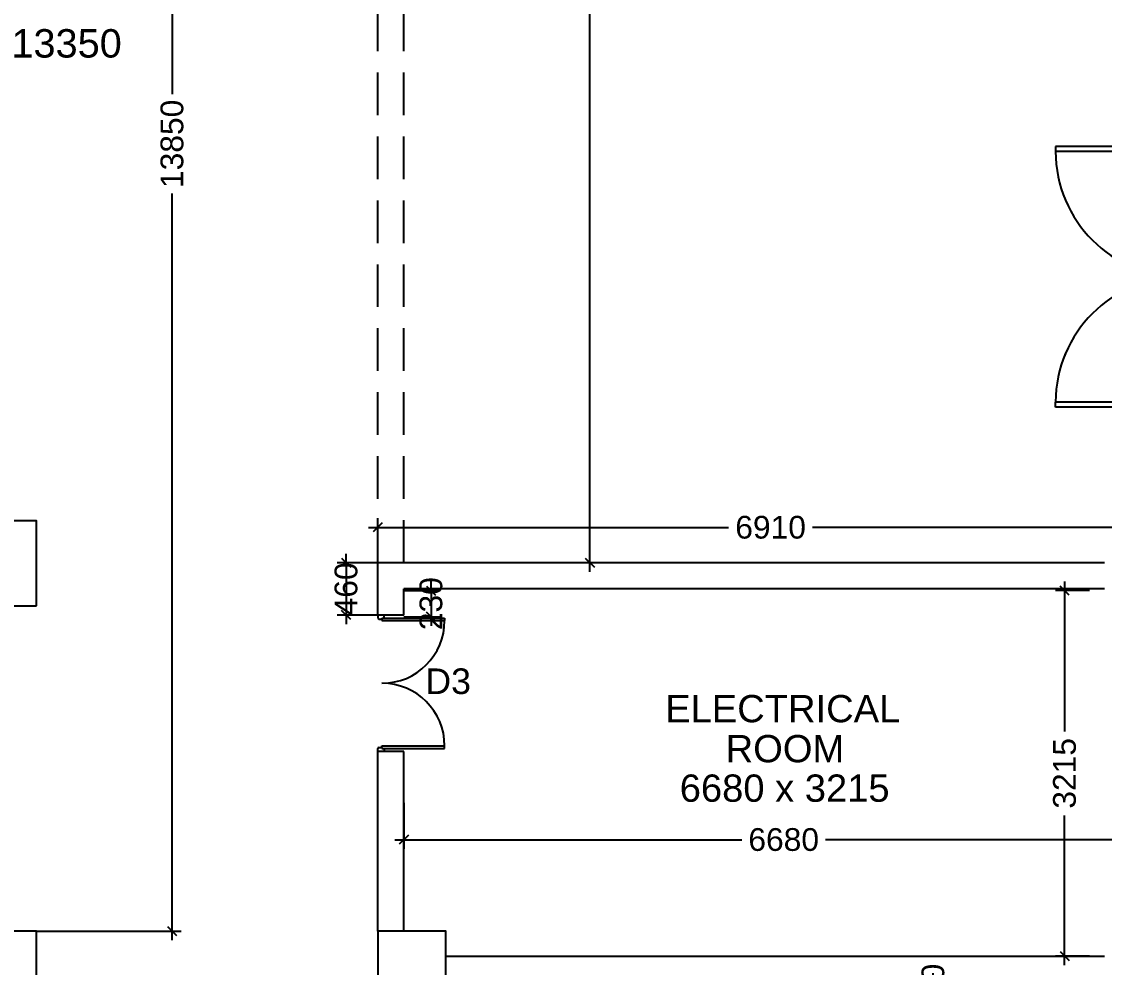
# Model space of a CAD drawing. Extents: x 6345096 to 6738923, y -6490958 to -6305885.
# Drawn here: x 6641668 to 6651189, y -6403339 to -6395020 of the extents above; entities that cross this region are included whole.
import ezdxf
from ezdxf.enums import TextEntityAlignment as Align

# ---------------------------------------------------------------- set-up
doc = ezdxf.new("R2010")
doc.units = 0
doc.header["$LTSCALE"] = 600
doc.header["$MEASUREMENT"] = 0
doc.header["$PDMODE"] = 35
doc.linetypes.add('HIDDEN', pattern=[0.375, 0.25, -0.125])
doc.linetypes.add('HIDDEN2', pattern=[0.1875, 0.125, -0.0625])
doc.layers.get('0').update_dxf_attribs({"linetype": 'CONTINUOUS'})
doc.layers.get('Defpoints').update_dxf_attribs({"linetype": 'CONTINUOUS'})
for name, color, linetype in [('8', 8, 'CONTINUOUS'), ('DOOR', 32, 'CONTINUOUS'), ('HS', 251, 'CONTINUOUS'), ('LA-column', 3, 'CONTINUOUS'), ('REVISIONS', 6, 'CONTINUOUS'), ('Room Dim', 1, 'CONTINUOUS'), ('TEXT', 6, 'CONTINUOUS'), ('Walls', 7, 'CONTINUOUS'), ('Working Dim', 5, 'CONTINUOUS')]:
    doc.layers.add(name, color=color, linetype=linetype)
doc.styles.add('ari', font='arial.ttf')
doc.styles.add('ARIAL', font='arial.ttf')
doc.dimstyles.new('int. dim', dxfattribs={"dimtxt": 200, "dimasz": 80, "dimexe": 80, "dimexo": 0, "dimgap": 70, "dimtad": 0, "dimdec": 0, "dimzin": 12, "dimdsep": 46, "dimtxsty": 'ari', "dimblk": 'OBLIQUE', "dimcen": 2, "dimdle": 80, "dimclrd": 256, "dimclre": 256, "dimclrt": 6, "dimadec": 0, "dimazin": 0, "dimtfac": 1, "dimtdec": 0, "dimtix": 1, "dimtmove": 2, "dimatfit": 3, "dimfxl": 1, "dimtolj": 1, "dimtzin": 0, "dimlwd": -1, "dimlwe": -1, "dimarcsym": 0})

# ---------------------------------------------------------------- blocks, each defined once
blk = doc.blocks.new('Z$W@#1275')
at = {"layer": 'DOOR'}
for p, q in [((73, 1500), (0, 1500)), ((0, 1500), (0, 1467)), ((0, 1467), (2, 1467)), ((11, 1456), (11, 1458)), ((11, 1456), (47, 1456)), ((47, 1467), (736, 1467)), ((47, 1467), (47, 1439)), ((47, 1456), (47, 1467)), ((47, 1467), (73, 1467)), ((47, 1439), (736, 1439)), ((73, 1467), (73, 1500)), ((736, 1467), (736, 1439)), ((0, 33), (2, 33)), ((0, 0), (0, 33)), ((73, 0), (0, 0)), ((11, 44), (11, 42)), ((11, 44), (47, 44)), ((47, 61), (736, 61)), ((47, 33), (47, 61)), ((47, 44), (47, 33)), ((47, 33), (736, 33)), ((47, 33), (73, 33)), ((73, 33), (73, 0)), ((736, 33), (736, 61))]:
    blk.add_line(p, q, dxfattribs=at)
for centre, start, end in [((11, 1467), 180, 270), ((11, 33), 90, 180)]:
    blk.add_arc(centre, 9.13, start, end, dxfattribs=at)
at = {"layer": 'DOOR', "color": 145}
for centre, start, end in [((47, 1439), 270, 0), ((47, 61), 0, 90)]:
    blk.add_arc(centre, 689, start, end, dxfattribs=at)
blk = doc.blocks.new('A$C5EC80D08')
at = {"layer": 'DOOR', "color": 9, "true_color": 0xd2c4bc}
for p, q in [((-2347.4, 76), (-2347.4, 1178.3)), ((-2347.4, 1178.3), (-2302.3, 1178.3)), ((-2302.3, 76), (-2302.3, 1178.3)), ((-97.7, 76), (-97.7, 1178.3)), ((-52.6, 1178.3), (-97.7, 1178.3)), ((-52.6, 76), (-52.6, 1178.3)), ((-2400, 116.9), (-2400, 0)), ((-2347.4, 116.9), (-2400, 116.9)), ((-2347.4, 76), (-2347.4, 116.9)), ((-52.6, 116.9), (0, 116.9)), ((-52.6, 76), (-52.6, 116.9)), ((0, 116.9), (0, 0)), ((-2400, 0), (-2347.4, 0)), ((-2347.4, 76), (-2302.3, 76)), ((-2329.9, 76), (-2347.4, 76)), ((-2347.4, 0), (-2347.4, 2.9)), ((-2329.9, 17.5), (-2332.8, 17.5)), ((-2329.9, 17.5), (-2329.9, 76)), ((-52.6, 76), (-97.7, 76)), ((-70.1, 17.5), (-70.1, 76)), ((-70.1, 76), (-52.6, 76)), ((-70.1, 17.5), (-67.2, 17.5)), ((-52.6, 0), (-52.6, 2.9)), ((0, 0), (-52.6, 0))]:
    blk.add_line(p, q, dxfattribs=at)
at = {"layer": 'DOOR', "color": 9, "true_color": 0xd2c4bc, "extrusion": (3.59918e-30, 5.89771e-14, -1)}
blk.add_ellipse((-2302.3, 76), major_axis=(-1102.3, 2.3), ratio=1, start_param=1.568687, end_param=3.139483, dxfattribs=at)
at = {"layer": 'DOOR', "color": 9, "true_color": 0xd2c4bc, "extrusion": (3.64848e-30, 5.89771e-14, -1)}
blk.add_ellipse((-97.7, 76), major_axis=(-1102.3, 1.5), ratio=1, start_param=-0.001324, end_param=1.569472, dxfattribs=at)
at = {"layer": 'DOOR', "color": 9, "true_color": 0xd2c4bc, "extrusion": (9.46633e-30, 5.89771e-14, -1)}
blk.add_ellipse((-2347.4, 17.5), major_axis=(-14.4, 2.3), ratio=1, start_param=2.982972, end_param=4.553768, dxfattribs=at)
at = {"layer": 'DOOR', "color": 9, "true_color": 0xd2c4bc, "extrusion": (-1.57772e-30, 5.89771e-14, -1)}
blk.add_ellipse((-52.6, 17.5), major_axis=(14.4, 2.3), ratio=1, start_param=1.729417, end_param=3.300214, dxfattribs=at)
blk = doc.blocks.new('_Oblique')
at = {"color": 0, "linetype": 'ByBlock', "lineweight": -2}
blk.add_line((-0.5, -0.5), (0.5, 0.5), dxfattribs=at)
blk = doc.blocks.new('*D1064')
at = {"layer": 'Defpoints', "color": 0, "transparency": 16777216}
for p in [(6649683, -6403469.7), (6649874.5, -6403469.7, 3.4), (6649874.5, -6403609.9, 3.4)]:
    blk.add_point(p, dxfattribs=at)
at = {"layer": 'Working Dim', "transparency": 16777216}
for p, q in [((6649683, -6403469.7), (6649683, -6403389.7)), ((6649874.5, -6403469.7), (6649603, -6403469.7)), ((6649683, -6403609.9), (6649683, -6403469.7)), ((6649874.5, -6403609.9), (6649603, -6403609.9)), ((6649683, -6403609.9), (6649683, -6403689.9))]:
    blk.add_line(p, q, dxfattribs=at)
at = {"layer": 'Working Dim', "transparency": 16777216, "xscale": 80, "yscale": 80, "zscale": 80}
for p, rotation in [((6649683, -6403469.7), 270), ((6649683, -6403609.9), 90)]:
    blk.add_blockref('_Oblique', p, dxfattribs=dict(at, rotation=rotation))
at = {"layer": 'Working Dim', "color": 6, "transparency": 16777216, "insert": (6649683, -6403539.8), "char_height": 200, "attachment_point": 5, "rotation": 90, "style": 'ari'}
blk.add_mtext('\\A1;140', dxfattribs=at)
blk = doc.blocks.new('*D1069')
at = {"layer": 'Defpoints', "color": 0, "transparency": 16777216}
for p in [(6645029.4, -6400024.6, 3.4), (6645029.4, -6400254.6, 3.4), (6645268.7, -6400254.6)]:
    blk.add_point(p, dxfattribs=at)
at = {"layer": 'Working Dim', "transparency": 16777216}
for p, q in [((6645029.4, -6400024.6), (6645348.7, -6400024.6)), ((6645268.7, -6400024.6), (6645268.7, -6399944.6)), ((6645268.7, -6400024.6), (6645268.7, -6400254.6)), ((6645029.4, -6400254.6), (6645348.7, -6400254.6)), ((6645268.7, -6400254.6), (6645268.7, -6400334.6))]:
    blk.add_line(p, q, dxfattribs=at)
at = {"layer": 'Working Dim', "transparency": 16777216, "xscale": 80, "yscale": 80, "zscale": 80}
for p, rotation in [((6645268.7, -6400024.6), 270), ((6645268.7, -6400254.6), 90)]:
    blk.add_blockref('_Oblique', p, dxfattribs=dict(at, rotation=rotation))
at = {"layer": 'Working Dim', "color": 6, "transparency": 16777216, "insert": (6645268.7, -6400139.6), "char_height": 200, "attachment_point": 5, "rotation": 90, "style": 'ari'}
blk.add_mtext('\\A1;230', dxfattribs=at)
blk = doc.blocks.new('*D1070')
at = {"layer": 'Defpoints', "color": 0, "transparency": 16777216}
for p in [(6645029.7, -6401892.6, 18.9), (6651709.6, -6401892.6, 5.1), (6645029.7, -6402215.6)]:
    blk.add_point(p, dxfattribs=at)
at = {"layer": 'Working Dim', "transparency": 16777216}
for p, q in [((6645029.7, -6401892.6), (6645029.7, -6402295.6)), ((6651709.6, -6401892.6), (6651709.6, -6402295.6)), ((6644949.7, -6402215.6), (6648000.8, -6402215.6)), ((6651789.6, -6402215.6), (6648738.5, -6402215.6))]:
    blk.add_line(p, q, dxfattribs=at)
at = {"layer": 'Working Dim', "transparency": 16777216, "xscale": 80, "yscale": 80, "zscale": 80, "rotation": 180}
blk.add_blockref('_Oblique', (6645029.7, -6402215.6), dxfattribs=at)
at = {"layer": 'Working Dim', "transparency": 16777216, "xscale": 80, "yscale": 80, "zscale": 80}
blk.add_blockref('_Oblique', (6651709.6, -6402215.6), dxfattribs=at)
at = {"layer": 'Working Dim', "color": 6, "transparency": 16777216, "insert": (6648369.6, -6402215.6), "char_height": 200, "attachment_point": 5, "style": 'ari'}
blk.add_mtext('\\A1;6680', dxfattribs=at)
blk = doc.blocks.new('*D1071')
at = {"layer": 'Defpoints', "color": 0, "transparency": 16777216}
for p in [(6651058, -6400024.6, 18.9), (6650839.8, -6403239.7), (6651058, -6403239.7, 5.1)]:
    blk.add_point(p, dxfattribs=at)
at = {"layer": 'Working Dim', "transparency": 16777216}
for p, q in [((6651058, -6400024.6), (6650759.8, -6400024.6)), ((6650839.8, -6399944.6), (6650839.8, -6401262.8)), ((6650839.8, -6403319.7), (6650839.8, -6402001.5)), ((6651058, -6403239.7), (6650759.8, -6403239.7))]:
    blk.add_line(p, q, dxfattribs=at)
at = {"layer": 'Working Dim', "transparency": 16777216, "xscale": 80, "yscale": 80, "zscale": 80}
for p, rotation in [((6650839.8, -6400024.6), 90), ((6650839.8, -6403239.7), 270)]:
    blk.add_blockref('_Oblique', p, dxfattribs=dict(at, rotation=rotation))
at = {"layer": 'Working Dim', "color": 6, "transparency": 16777216, "insert": (6650839.8, -6401632.1), "char_height": 200, "attachment_point": 5, "rotation": 90, "style": 'ari'}
blk.add_mtext('\\A1;3215', dxfattribs=at)
blk = doc.blocks.new('*D2104')
at = {"layer": 'Defpoints', "color": 0, "transparency": 16777216}
for p in [(6646665.3, -6389169.7), (6646760.2, -6389169.7), (6646760.2, -6399779.7, -3.8)]:
    blk.add_point(p, dxfattribs=at)
at = {"layer": 'Working Dim', "transparency": 16777216}
for p, q in [((6646760.2, -6389169.7), (6646585.3, -6389169.7)), ((6646665.3, -6389089.7), (6646665.3, -6394038.1)), ((6646665.3, -6399859.7), (6646665.3, -6394911.3)), ((6646760.2, -6399779.7), (6646585.3, -6399779.7))]:
    blk.add_line(p, q, dxfattribs=at)
at = {"layer": 'Working Dim', "transparency": 16777216, "xscale": 80, "yscale": 80, "zscale": 80}
for p, rotation in [((6646665.3, -6389169.7), 90), ((6646665.3, -6399779.7), 270)]:
    blk.add_blockref('_Oblique', p, dxfattribs=dict(at, rotation=rotation))
at = {"layer": 'Working Dim', "color": 6, "transparency": 16777216, "insert": (6646665.3, -6394474.7), "char_height": 200, "attachment_point": 5, "rotation": 90, "style": 'ari'}
blk.add_mtext('\\A1;10610', dxfattribs=at)
blk = doc.blocks.new('*D2105')
at = {"layer": 'Defpoints', "color": 0, "transparency": 16777216}
for p in [(6641799.4, -6389169.7), (6642991.3, -6389169.7), (6641799.4, -6403019.7, 3.4)]:
    blk.add_point(p, dxfattribs=at)
at = {"layer": 'Working Dim', "transparency": 16777216}
for p, q in [((6641799.4, -6389169.7), (6643071.3, -6389169.7)), ((6642991.3, -6389089.7), (6642991.3, -6395658.2)), ((6642991.3, -6403099.7), (6642991.3, -6396531.3)), ((6641799.4, -6403019.7), (6643071.3, -6403019.7))]:
    blk.add_line(p, q, dxfattribs=at)
at = {"layer": 'Working Dim', "transparency": 16777216, "xscale": 80, "yscale": 80, "zscale": 80}
for p, rotation in [((6642991.3, -6389169.7), 90), ((6642991.3, -6403019.7), 270)]:
    blk.add_blockref('_Oblique', p, dxfattribs=dict(at, rotation=rotation))
at = {"layer": 'Working Dim', "color": 6, "transparency": 16777216, "insert": (6642991.3, -6396094.7), "char_height": 200, "attachment_point": 5, "rotation": 90, "style": 'ari'}
blk.add_mtext('\\A1;13850', dxfattribs=at)
blk = doc.blocks.new('*D2106')
at = {"layer": 'Defpoints', "color": 0, "transparency": 16777216}
for p in [(6651709.6, -6399468.3), (6644799.7, -6399779.7, -3.8), (6651709.6, -6399779.7)]:
    blk.add_point(p, dxfattribs=at)
at = {"layer": 'Working Dim', "transparency": 16777216}
for p, q in [((6644799.7, -6399779.7), (6644799.7, -6399388.3)), ((6651709.6, -6399779.7), (6651709.6, -6399388.3)), ((6644719.7, -6399468.3), (6647885.8, -6399468.3)), ((6651789.6, -6399468.3), (6648623.5, -6399468.3))]:
    blk.add_line(p, q, dxfattribs=at)
at = {"layer": 'Working Dim', "transparency": 16777216, "xscale": 80, "yscale": 80, "zscale": 80, "rotation": 180}
blk.add_blockref('_Oblique', (6644799.7, -6399468.3), dxfattribs=at)
at = {"layer": 'Working Dim', "transparency": 16777216, "xscale": 80, "yscale": 80, "zscale": 80}
blk.add_blockref('_Oblique', (6651709.6, -6399468.3), dxfattribs=at)
at = {"layer": 'Working Dim', "color": 6, "transparency": 16777216, "insert": (6648254.6, -6399468.3), "char_height": 200, "attachment_point": 5, "style": 'ari'}
blk.add_mtext('\\A1;6910', dxfattribs=at)
blk = doc.blocks.new('A$C2CD672AE')
at = {"layer": 'Walls', "color": 8, "linetype": 'HIDDEN'}
for p, q in [((114480, 56184.2, -3.8), (114480, 56644.2, -3.8)), ((120870, 56644.2, -3.8), (114480.3, 56644.2, -3.8)), ((114710, 56184.2, -3.8), (114710, 56414.2, -3.8)), ((120870.1, 56414.2, -3.8), (114710.3, 56414.2, -3.8)), ((114710, 56184.2, -3.8), (114480, 56184.2, -3.8)), ((114710, 54984.2, -3.8), (114480, 54984.2, -3.8)), ((114480, 53404.2), (114480, 54984.2, -3.8)), ((114710, 53404.2), (114710, 54984.2)), ((115080.1, 53184.2), (120870.2, 53184.2))]:
    blk.add_line(p, q, dxfattribs=at)
blk = doc.blocks.new('*D2594')
at = {"layer": 'Defpoints', "color": 0, "transparency": 16777216}
for p in [(6644799.7, -6399779.7), (6644521.9, -6400239.7), (6644799.4, -6400239.7, -3.8)]:
    blk.add_point(p, dxfattribs=at)
at = {"layer": 'Working Dim', "transparency": 16777216}
for p, q in [((6644521.9, -6399779.7), (6644521.9, -6399699.7)), ((6644799.7, -6399779.7), (6644441.9, -6399779.7)), ((6644521.9, -6399779.7), (6644521.9, -6400239.7)), ((6644799.4, -6400239.7), (6644441.9, -6400239.7)), ((6644521.9, -6400239.7), (6644521.9, -6400319.7))]:
    blk.add_line(p, q, dxfattribs=at)
at = {"layer": 'Working Dim', "transparency": 16777216, "xscale": 80, "yscale": 80, "zscale": 80}
for p, rotation in [((6644521.9, -6399779.7), 270), ((6644521.9, -6400239.7), 90)]:
    blk.add_blockref('_Oblique', p, dxfattribs=dict(at, rotation=rotation))
at = {"layer": 'Working Dim', "color": 6, "transparency": 16777216, "insert": (6644521.9, -6400009.7), "char_height": 200, "attachment_point": 5, "rotation": 90, "style": 'ari'}
blk.add_mtext('\\A1;460', dxfattribs=at)

msp = doc.modelspace()

# ---------------------------------------------------------------- linework, layer by layer
at = {"layer": 'LA-column', "color": 2}
for points, elevation in [([(6641799.359, -6400159.676), (6641799.359, -6399409.676), (6641049.359, -6399409.676), (6641049.359, -6400159.676)], 0.34), ([(6641199.359, -6403469.723), (6641799.359, -6403469.723), (6641799.359, -6403019.723), (6641199.359, -6403019.723)], 3.421), ([(6644799.356, -6403469.731), (6645399.356, -6403469.731), (6645399.356, -6403019.731), (6644799.356, -6403019.731)], 3.421)]:
    msp.add_lwpolyline(points, close=True, dxfattribs=dict(at, elevation=elevation))
at = {"layer": 'REVISIONS', "color": 8, "linetype": 'HIDDEN2', "ltscale": 5}
for p, q in [((6644799.715, -6399779.683, -3.76), (6644799.356, -6388419.723, 3.421)), ((6645029.715, -6399779.676, -3.76), (6645029.356, -6388419.716, 3.421))]:
    msp.add_line(p, q, dxfattribs=at)
at = {"layer": 'Walls', "linetype": 'Continuous'}
for p, q in [((6644799.376, -6400239.733, -3.76), (6644799.376, -6399779.733, -3.76)), ((6651189.496, -6399779.676, -3.76), (6644799.715, -6399779.683, -3.76)), ((6645029.376, -6400239.733, -3.76), (6645029.376, -6400009.733, -3.76)), ((6651189.497, -6400009.676, -3.76), (6645029.715, -6400009.683, -3.76)), ((6645029.376, -6400239.733, -3.76), (6644799.376, -6400239.733, -3.76)), ((6644799.374, -6403019.735), (6644799.378, -6401439.733, -3.76)), ((6645029.378, -6401439.733, -3.76), (6644799.378, -6401439.733, -3.76)), ((6645029.374, -6403019.735), (6645029.374, -6401439.733)), ((6645399.462, -6403239.74), (6651189.583, -6403239.74))]:
    msp.add_line(p, q, dxfattribs=at)

# ---------------------------------------------------------------- block references
at = {"layer": 'DOOR', "xscale": -1, "rotation": 90}
for p in [(6651939.58, -6398464.119, 5.131), (6651939.58, -6398464.155, 5.131)]:
    msp.add_blockref('A$C5EC80D08', p, dxfattribs=at)
at = {"layer": 'DOOR', "xscale": 0.8000117540359497, "yscale": 0.8000117540359497, "zscale": 0.8000117540359497}
msp.add_blockref('Z$W@#1275', (6644799.376, -6401439.733, 8.681), dxfattribs=at)
at = {"layer": 'HS'}
msp.add_blockref('A$C2CD672AE', (6530319.294, -6456423.902, 8.17), dxfattribs=at)

# ---------------------------------------------------------------- texts
at = {"layer": '8', "color": 6, "style": 'ari'}
msp.add_text('D3', height=225, dxfattribs=at).set_placement((6645418.908, -6400934.124, 6.97), align=Align.CENTER)
at = {"layer": 'Room Dim', "color": 1, "style": 'ari'}
msp.add_text('16190 x 13350', height=250, rotation=0.0000156, dxfattribs=at).set_placement((6641393.829, -6395335.72, -1.702), align=Align.CENTER)
at = {"layer": 'Room Dim', "style": 'ARIAL'}
msp.add_text('6680 x 3215', height=240, dxfattribs=at).set_placement((6648378.106, -6401882.169, 6.609), align=Align.CENTER)
at = {"layer": 'TEXT', "color": 7, "style": 'ARIAL'}
for s, p in [('ELECTRICAL', (6648361.235, -6401182.899, 6.609)), ('ROOM', (6648380.726, -6401534.899, 6.609))]:
    msp.add_text(s, height=240, dxfattribs=at).set_placement(p, align=Align.CENTER)

# ---------------------------------------------------------------- dimensions: what is measured, and where the dimension line sits
at = {"layer": 'Working Dim', "color": 6}
for base, p1, p2, picture, middle in [((6642991.285, -6389169.734), (6641799.359, -6403019.723, 3.421), (6641799.359, -6389169.734), '*D2105', (6642991.285, -6396094.728)), ((6646665.307, -6389169.734), (6646760.189, -6399779.681, -3.76), (6646760.19, -6389169.734), '*D2104', (6646665.307, -6394474.707)), ((6645268.722, -6400254.616), (6645029.374, -6400024.616, 3.421), (6645029.374, -6400254.616, 3.421), '*D1069', (6645268.722, -6400139.616)), ((6650839.797, -6403239.74), (6651057.965, -6400024.559, 18.93), (6651057.965, -6403239.74, 5.131), '*D1071', (6650839.797, -6401632.15)), ((6649682.965, -6403469.742), (6649874.492, -6403609.869, 3.421), (6649874.492, -6403469.742, 3.421), '*D1064', (6649682.965, -6403539.805))]:
    dim = msp.add_linear_dim(base=base, p1=p1, p2=p2, angle=90, dimstyle='int. dim', override={"dimtxt": 200, "dimarcsym": 1}, dxfattribs=at)
    dim.commit()
    dim.dimension.update_dxf_attribs({"geometry": picture, "text_midpoint": middle})
for base, p1, p2, picture, middle in [((6651709.58, -6399468.254), (6644799.715, -6399779.683, -3.76), (6651709.58, -6399779.683), '*D2106', (6648254.647, -6399468.254)), ((6645029.712, -6402215.644), (6651709.58, -6401892.61, 5.131), (6645029.712, -6401892.617, 18.93), '*D1070', (6648369.646, -6402215.644))]:
    dim = msp.add_linear_dim(base=base, p1=p1, p2=p2, dimstyle='int. dim', override={"dimtxt": 200, "dimarcsym": 1}, dxfattribs=at)
    dim.commit()
    dim.dimension.update_dxf_attribs({"geometry": picture, "text_midpoint": middle})
at = {"layer": 'Working Dim'}
dim = msp.add_linear_dim(base=(6644521.942, -6400239.733), p1=(6644799.715, -6399779.683), p2=(6644799.376, -6400239.733, -3.76), angle=90, dimstyle='int. dim', dxfattribs=at)
dim.commit()
dim.dimension.update_dxf_attribs({"geometry": '*D2594', "text_midpoint": (6644521.942, -6400009.708)})

doc.saveas('drawing.dxf')
